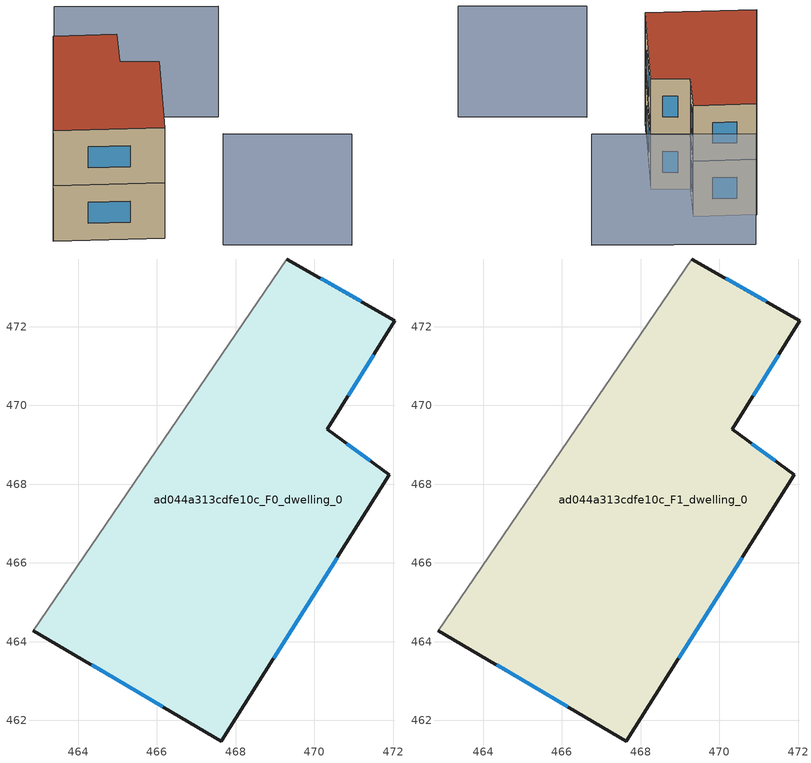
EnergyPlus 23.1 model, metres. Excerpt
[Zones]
ad044a313cdfe10c_F0_dwelling_0
 floor ground (EU_floor_Construction): 472.04,472.15 470.33,469.39 471.91,468.24 467.63,461.48 462.86,464.28 469.3,473.72 z0
 wall outside (EU_wall_Construction): 462.86,464.28 467.63,461.48 471.91,468.24 470.33,469.39 472.04,472.15 469.3,473.72 z0:3
 wall adiabatic (EU_wall_Construction): 469.3,473.72 462.86,464.28 z0:3
 window (EU_Window_Construction): 471.19,472.64 470.16,473.23 / 470.86,470.25 471.51,471.29 / 471.42,468.6 470.82,469.03 / 468.96,463.58 470.57,466.13 / 464.35,463.41 466.14,462.35 z0.93:2.07
ad044a313cdfe10c_F1_dwelling_0
 floor to ad044a313cdfe10c_F0_dwelling_0 (EU_floor_Construction): 472.04,472.15 470.33,469.39 471.91,468.24 467.63,461.48 462.86,464.28 469.3,473.72 z3
 wall outside (EU_wall_Construction): 462.86,464.28 467.63,461.48 471.91,468.24 470.33,469.39 472.04,472.15 469.3,473.72 z3:6
 wall adiabatic (EU_wall_Construction): 469.3,473.72 462.86,464.28 z3:6
 window (EU_Window_Construction): 471.19,472.64 470.16,473.23 / 470.86,470.25 471.51,471.29 / 471.42,468.6 470.82,469.03 / 468.96,463.58 470.57,466.13 / 464.35,463.41 466.14,462.35 z3.93:5.07
 roof outside (EU_roof_Construction): 467.63,461.48 471.91,468.24 470.33,469.39 472.04,472.15 469.3,473.72 462.86,464.28 z6
shading: 474.81,455.6 469.6,459.22 / 478.11,472.16 471.36,476.67 z0:6
[Building]
EU S2 Campaign: North Axis=0; Terrain=City; Solar Distribution=FullExterior
[Site:Location]
Montreal-Trudeau.Intl.AP: Latitude=45.4667; Longitude=-73.75; Time Zone=-5; Elevation=36
[SizingPeriod:WeatherFileDays]
AnnualSizingPeriod: Begin Month=1; Begin Day of Month=1; End Month=12; End Day of Month=31; Day of Week for Start Day=Monday; Use Weather File Daylight Saving Period=No; Use Weather File Rain and Snow Indicators=No
[MATERIAL]
EU_InternalMass_Material: Roughness=MediumRough; Thickness=0.1; Conductivity=1; Density=1800; Specific Heat=900; Thermal Absorptance=0.9; Solar Absorptance=0.7; Visible Absorptance=0.7
[MATERIAL:NOMASS] Roughness=MediumRough; Thermal Absorptance=0.9; Solar Absorptance=0.7; Visible Absorptance=0.7
Name | Thermal Resistance
EU_wall_NoMass; EU_floor_NoMass | 1.51479
EU_roof_NoMass | 2.84114
[WINDOWMATERIAL:SIMPLEGLAZINGSYSTEM]
EU_Window_SimpleGlazing: UFactor=3.53504; Solar Heat Gain Coefficient=0.8; Visible Transmittance=0.8
[CONSTRUCTION]
EU_wall_Construction: EU_wall_NoMass
EU_roof_Construction: EU_roof_NoMass
EU_floor_Construction: EU_floor_NoMass
EU_Window_Construction: EU_Window_SimpleGlazing
EU_InternalMass_Construction: EU_InternalMass_Material
[ZONE] Type=1; Multiplier=1; Ceiling Height=autocalculate; Floor Area=autocalculate; Part of Total Floor Area=Yes
Name | Volume
ad044a313cdfe10c_F0_dwelling_0 | 163.055
ad044a313cdfe10c_F1_dwelling_0 | 163.054
[INTERNALMASS] Construction=EU_InternalMass_Construction; Surface Area=54.3508
Name | Zone or ZoneList
ad044a313cdfe10c_F0_dwelling_0_EU_InternalMass | ad044a313cdfe10c_F0_dwelling_0
ad044a313cdfe10c_F1_dwelling_0_EU_InternalMass | ad044a313cdfe10c_F1_dwelling_0
[OTHEREQUIPMENT] Fuel Type=Electricity; Design Level Calculation Method=Watts/Area; Power per Zone Floor Area=1; Fraction Latent=0; Fraction Radiant=0; Fraction Lost=0; Carbon Dioxide Generation Rate=0; EndUse Subcategory=EU_Step8_InternalGains
Name | Zone or ZoneList or Space or SpaceList | Schedule
EU_Step8_InternalGain_ad044a313cdfe10c_F0_dwelling_0_f000 | ad044a313cdfe10c_F0_dwelling_0 | EU_Step8_GainSchedule_ad044a313cdfe10c_F0_dwelling_0_f000
EU_Step8_InternalGain_ad044a313cdfe10c_F1_dwelling_0_f000 | ad044a313cdfe10c_F1_dwelling_0 | EU_Step8_GainSchedule_ad044a313cdfe10c_F1_dwelling_0_f000
[ZONEVENTILATION:DESIGNFLOWRATE] Schedule=EU_AlwaysOn; Design Flow Rate Calculation Method=AirChanges/Hour; Air Changes per Hour=0.775154; Ventilation Type=Natural; Fan Pressure Rise=0; Fan Total Efficiency=1; Constant Term Coefficient=1; Temperature Term Coefficient=0; Velocity Term Coefficient=0; Velocity Squared Term Coefficient=0; Minimum Indoor Temperature=-100; Maximum Indoor Temperature=100; Delta Temperature=-100; Minimum Outdoor Temperature=-100; Maximum Outdoor Temperature=100; Maximum Wind Speed=40
Name | Zone or ZoneList or Space or SpaceList
EU_ConstantAir_ad044a313cdfe10c_F0_dwelling_0 | ad044a313cdfe10c_F0_dwelling_0
EU_ConstantAir_ad044a313cdfe10c_F1_dwelling_0 | ad044a313cdfe10c_F1_dwelling_0
[HVACTEMPLATE:THERMOSTAT] Constant Heating Setpoint=20; Constant Cooling Setpoint=50
EU_HeatOnly_ad044a313cdfe10c_F0_dwelling_0; EU_HeatOnly_ad044a313cdfe10c_F1_dwelling_0
[HVACTEMPLATE:ZONE:IDEALLOADSAIRSYSTEM] System Availability Schedule=EU_AlwaysOn; Maximum Heating Supply Air Temperature=50; Minimum Cooling Supply Air Temperature=13; Maximum Heating Supply Air Humidity Ratio=0.0156; Minimum Cooling Supply Air Humidity Ratio=0.0077; Heating Limit=NoLimit; Cooling Limit=NoLimit; Heating Availability Schedule=EU_AlwaysOn; Cooling Availability Schedule=EU_CoolingOff; Dehumidification Control Type=ConstantSensibleHeatRatio; Cooling Sensible Heat Ratio=0.7; Dehumidification Setpoint=60; Humidification Control Type=None; Humidification Setpoint=30; Outdoor Air Method=None; Outdoor Air Flow Rate per Person=0.00944; Outdoor Air Flow Rate per Zone Floor Area=0; Outdoor Air Flow Rate per Zone=0; Demand Controlled Ventilation Type=None; Outdoor Air Economizer Type=NoEconomizer; Heat Recovery Type=None; Sensible Heat Recovery Effectiveness=0.7; Latent Heat Recovery Effectiveness=0.65
Name | Template Thermostat
ad044a313cdfe10c_F0_dwelling_0 | EU_HeatOnly_ad044a313cdfe10c_F0_dwelling_0
ad044a313cdfe10c_F1_dwelling_0 | EU_HeatOnly_ad044a313cdfe10c_F1_dwelling_0
[SIZING:ZONE] Zone Cooling Design Supply Air Temperature Input Method=SupplyAirTemperature; Zone Cooling Design Supply Air Temperature=13; Zone Heating Design Supply Air Temperature Input Method=SupplyAirTemperature; Zone Heating Design Supply Air Temperature=50; Zone Cooling Design Supply Air Humidity Ratio=0.008; Zone Heating Design Supply Air Humidity Ratio=0.008; Cooling Design Air Flow Method=DesignDay; Cooling Design Air Flow Rate=0; Cooling Minimum Air Flow per Zone Floor Area=0.000762; Cooling Minimum Air Flow=0; Cooling Minimum Air Flow Fraction=0.2; Heating Design Air Flow Method=DesignDay; Heating Design Air Flow Rate=0; Heating Maximum Air Flow per Zone Floor Area=0.002032; Heating Maximum Air Flow=0.141576; Heating Maximum Air Flow Fraction=0.3; Account for Dedicated Outdoor Air System=No; Dedicated Outdoor Air System Control Strategy=NeutralSupplyAir; Dedicated Outdoor Air Low Setpoint Temperature for Design=autosize; Dedicated Outdoor Air High Setpoint Temperature for Design=autosize; Zone Load Sizing Method=Sensible Load Only No Latent Load; Zone Latent Cooling Design Supply Air Humidity Ratio Input Method=HumidityRatioDifference; Zone Cooling Design Supply Air Humidity Ratio Difference=0.005; Zone Latent Heating Design Supply Air Humidity Ratio Input Method=HumidityRatioDifference; Zone Humidification Design Supply Air Humidity Ratio Difference=0.005
ad044a313cdfe10c_F0_dwelling_0; ad044a313cdfe10c_F1_dwelling_0
[SCHEDULE:CONSTANT]
Name | Hourly Value
EU_AlwaysOn | 1
EU_CoolingOff | 0
[SCHEDULE:FILE] Column Number=1; Rows to Skip at Top=0; Number of Hours of Data=8760; Column Separator=Comma; Interpolate to Timestep=No; Minutes per Item=60; Adjust Schedule for Daylight Savings=Yes
Name | File
EU_Step8_GainSchedule_ad044a313cdfe10c_F0_dwelling_0_f000 | ../../schedules/ad044a313cdfe10c/ad044a313cdfe10c_F0_dwelling_0_f000_gain.csv
EU_Step8_GainSchedule_ad044a313cdfe10c_F1_dwelling_0_f000 | ../../schedules/ad044a313cdfe10c/ad044a313cdfe10c_F1_dwelling_0_f000_gain.csv
